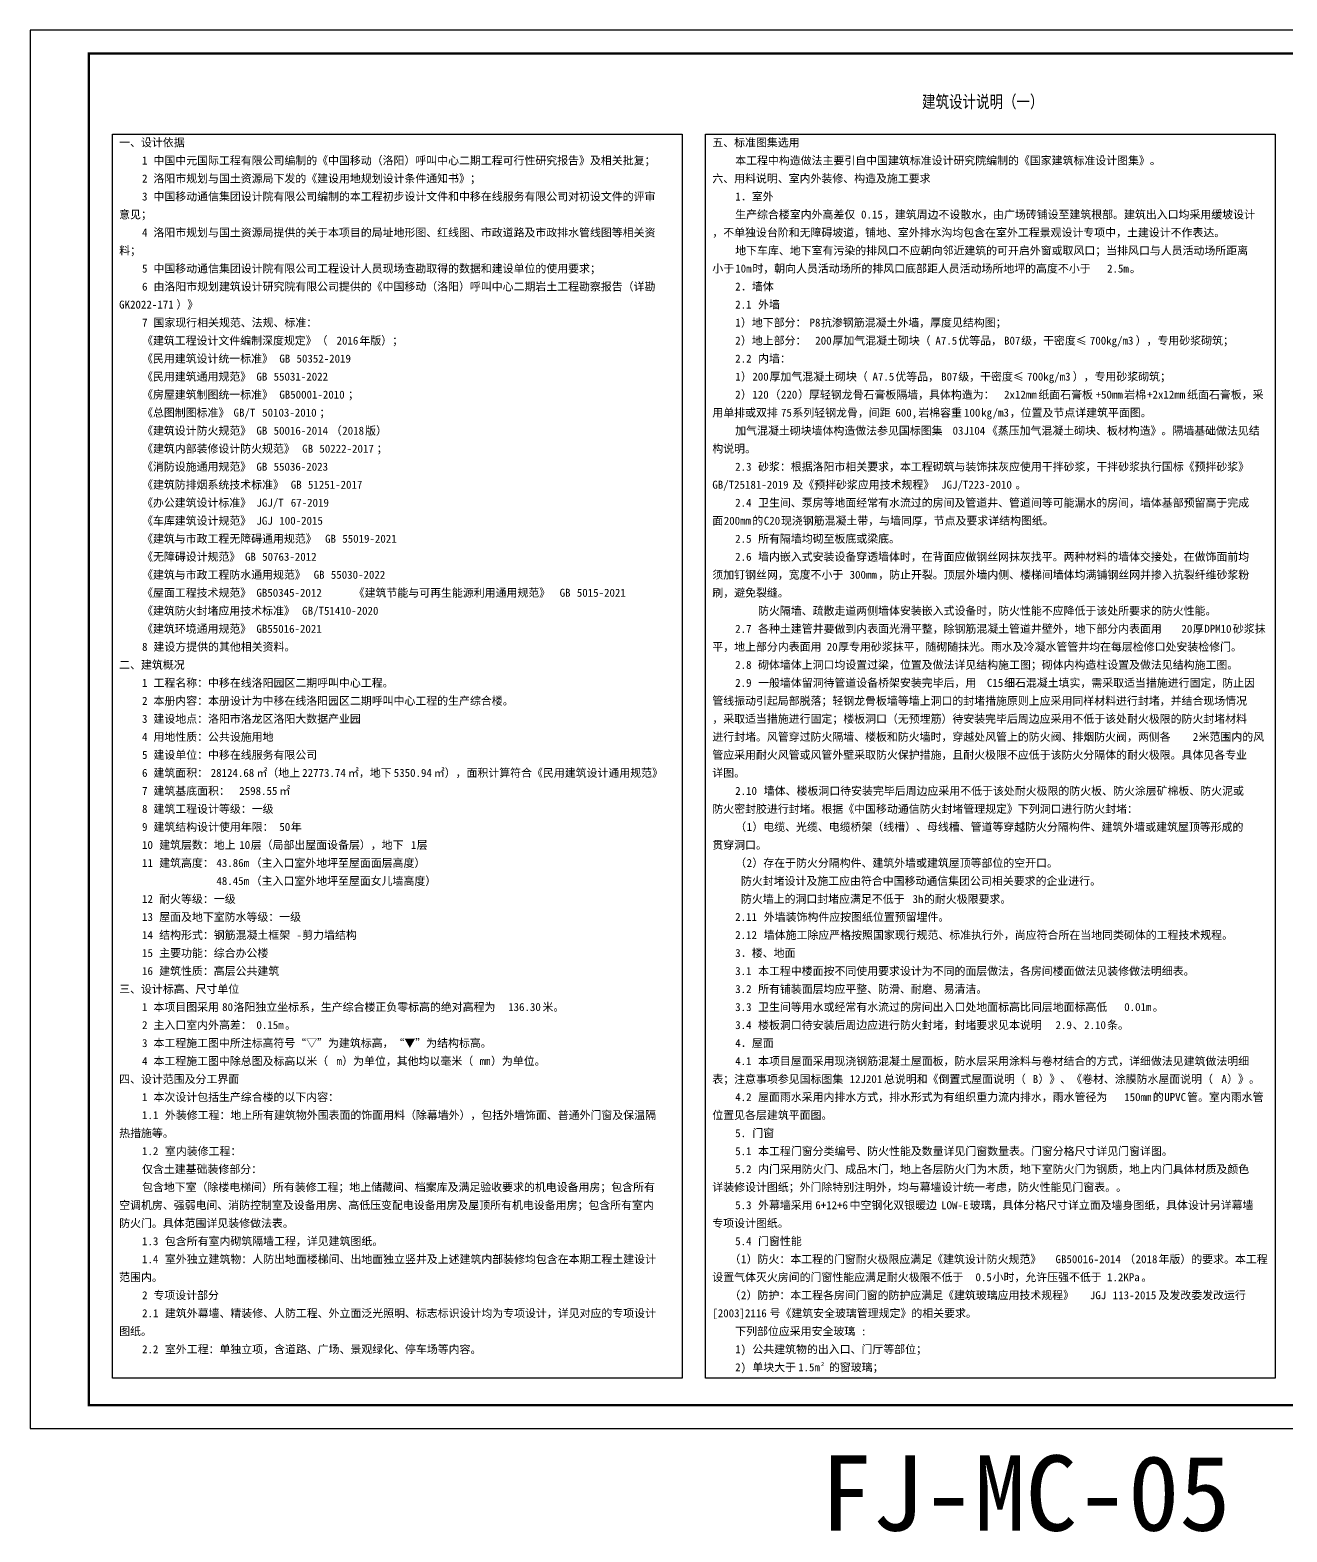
# Model space of a CAD drawing. Extents: x 1109697 to 1467097, y -139975 to 53891.
# Drawn here: x 1109697 to 1163097, y -78510 to -14719 of the extents above; entities that cross this region are included whole.
import ezdxf
from ezdxf.enums import TextEntityAlignment as Align

# ---------------------------------------------------------------- set-up
doc = ezdxf.new("R2010")
doc.units = 0
doc.header["$LTSCALE"] = 1000
doc.header["$MEASUREMENT"] = 0
for name, color, linetype in [('PUB_HATCH', 8, 'Continuous'), ('PUB_TEXT', 7, 'Continuous'), ('PUB_TITLE', 4, 'Continuous')]:
    doc.layers.add(name, color=color, linetype=linetype)
doc.styles.add('-黑体', font='simhei.ttf', dxfattribs={"width": 0.8})
doc.styles.add('_TCH_SPACE', font='simhei.ttf')
doc.styles.add('ST', font='')
doc.styles.get('ST').set_extended_font_data('NSimSun')

msp = doc.modelspace()

# ---------------------------------------------------------------- linework, layer by layer
at = {"layer": 'PUB_HATCH'}
for points in [[(1113197, -19141), (1137397, -19141), (1137397, -71971), (1113197, -71971)], [(1138397, -19141), (1162597, -19141), (1162597, -71971), (1138397, -71971)]]:
    msp.add_lwpolyline(points, close=True, dxfattribs=at)
at = {"layer": 'PUB_TITLE'}
msp.add_lwpolyline([(1109697, -74119), (1193797, -74119), (1193797, -14719), (1109697, -14719)], close=True, dxfattribs=at)
at = {"layer": 'PUB_TITLE', "const_width": 100}
msp.add_lwpolyline([(1112197, -73119), (1192797, -73119), (1192797, -15719), (1112197, -15719)], close=True, dxfattribs=at)

# ---------------------------------------------------------------- texts
at = {"linetype": 'Continuous', "style": '_TCH_SPACE'}
msp.add_text('FJ-MC-05', height=3200, dxfattribs=at).set_placement((1151994, -78457), align=Align.CENTER)
at = {"layer": 'PUB_TEXT', "style": '-黑体', "width": 0.8}
msp.add_text('建筑设计说明（一）', height=525.7, dxfattribs=at).set_placement((1147592, -18024))
at = {"layer": 'PUB_TEXT', "style": 'ST'}
for s, height, p in [('一、设计依据', 339.9, (1113484, -19665)), ('五、标准图集选用', 339.9, (1138684, -19665)), ('1', 340, (1114456, -20430)), ('中国中元国际工程有限公司编制的《中国移动（洛阳）呼叫中心二期工程可行性研究报告》及相关批复；', 339.87, (1114942, -20430)), ('本工程中构造做法主要引自中国建筑标准设计研究院编制的《国家建筑标准设计图集》。', 339.87, (1139656, -20430)), ('2', 340, (1114456, -21195)), ('洛阳市规划与国土资源局下发的《建设用地规划设计条件通知书》；', 339.87, (1114942, -21195)), ('六、用料说明、室内外装修、构造及施工要求', 339.87, (1138684, -21195)), ('3', 340, (1114456, -21960)), ('中国移动通信集团设计院有限公司编制的本工程初步设计文件和中移在线服务有限公司对初设文件的评审', 339.87, (1114942, -21960)), ('1', 340, (1139656, -21960)), ('．室外', 339.9, (1139899, -21960)), ('意见；', 339.9, (1113484, -22725)), ('生产综合楼室内外高差仅', 339.87, (1139656, -22725)), ('0.15', 339.9, (1145002, -22725)), ('，建筑周边不设散水，由广场砖铺设至建筑根部。建筑出入口均采用缓坡设计', 339.87, (1145975, -22725)), ('4', 340, (1114456, -23490)), ('洛阳市规划与国土资源局提供的关于本项目的局址地形图、红线图、市政道路及市政排水管线图等相关资', 339.87, (1114942, -23490)), ('，不单独设台阶和无障碍坡道，铺地、室外排水沟均包含在室外工程景观设计专项中，土建设计不作表达。', 339.87, (1138684, -23490)), ('料；', 339.9, (1113484, -24255)), ('地下车库、地下室有污染的排风口不应朝向邻近建筑的可开启外窗或取风口；当排风口与人员活动场所距离', 339.87, (1139656, -24255)), ('5', 340, (1114456, -25020)), ('中国移动通信集团设计院有限公司工程设计人员现场查勘取得的数据和建设单位的使用要求；', 339.87, (1114942, -25020)), ('小于', 339.9, (1138684, -25020)), ('10m', 339.9, (1139656, -25020)), ('时，朝向人员活动场所的排风口底部距人员活动场所地坪的高度不小于', 339.87, (1140385, -25020)), ('2.5m', 339.9, (1155453, -25020)), ('6', 340, (1114456, -25785)), ('由洛阳市规划建筑设计研究院有限公司提供的《中国移动（洛阳）呼叫中心二期岩土工程勘察报告（详勘', 339.87, (1114942, -25785)), ('2', 340, (1139656, -25785)), ('．墙体', 339.9, (1139899, -25785)), ('。', 340, (1156425, -25020)), ('）》', 339.9, (1115914, -26550)), ('GK2022-171', 339.9, (1113484, -26550)), ('2.1', 339.9, (1139656, -26550)), ('外墙', 339.9, (1140628, -26550)), ('7', 340, (1114456, -27315)), ('国家现行相关规范、法规、标准：', 339.87, (1114942, -27315)), ('1', 340, (1139656, -27315)), ('）地下部分：', 339.9, (1139899, -27315)), ('P8', 339.9, (1142815, -27315)), ('抗渗钢筋混凝土外墙，厚度见结构图；', 339.87, (1143301, -27315)), ('《建筑工程设计文件编制深度规定》（', 339.87, (1114456, -28080)), ('2016', 339.9, (1122719, -28080)), ('年版）；', 339.9, (1123691, -28080)), ('2', 340, (1139656, -28080)), ('）地上部分：', 339.9, (1139899, -28080)), ('200', 339.9, (1143058, -28080)), ('厚加气混凝土砌块（', 339.9, (1143787, -28080)), ('A7.5', 339.9, (1148162, -28080)), ('优等品，', 339.9, (1149134, -28080)), ('B07', 339.9, (1151078, -28080)), ('级，干密度≤', 339.9, (1151808, -28080)), ('700kg/m3', 339.9, (1154724, -28080)), ('），专用砂浆砌筑；', 339.9, (1156668, -28080)), ('《民用建筑设计统一标准》', 339.87, (1114456, -28845)), ('GB', 339.9, (1120289, -28845)), ('50352-2019', 339.9, (1121018, -28845)), ('2.2', 339.9, (1139656, -28845)), ('内墙：', 339.9, (1140628, -28845)), ('《民用建筑通用规范》', 339.9, (1114456, -29610)), ('GB', 339.9, (1119316, -29610)), ('55031-2022', 339.9, (1120046, -29610)), ('1', 340, (1139656, -29610)), ('）', 340, (1139899, -29610)), ('200', 339.9, (1140385, -29610)), ('厚加气混凝土砌块（', 339.9, (1141114, -29610)), ('A7.5', 339.9, (1145489, -29610)), ('优等品，', 339.9, (1146461, -29610)), ('B07', 339.9, (1148405, -29610)), ('级，干密度≤', 339.9, (1149134, -29610)), ('700kg/m3', 339.9, (1152051, -29610)), ('），专用砂浆砌筑；', 339.9, (1153995, -29610)), ('）', 340, (1139899, -30375)), ('（', 340, (1141114, -30375)), ('）厚轻钢龙骨石膏板隔墙，具体构造为：', 339.87, (1142329, -30375)), ('《房屋建筑制图统一标准》', 339.87, (1114456, -30375)), ('GB50001-2010', 339.87, (1120289, -30375)), ('；', 340, (1123205, -30375)), ('2', 340, (1139656, -30375)), ('120', 339.9, (1140385, -30375)), ('220', 339.9, (1141600, -30375)), ('2x12mm', 339.9, (1151078, -30375)), ('纸面石膏板', 339.9, (1152537, -30375)), ('+50mm', 339.9, (1154967, -30375)), ('岩棉', 339.9, (1156182, -30375)), ('+2x12mm', 339.9, (1157154, -30375)), ('纸面石膏板，采', 339.9, (1158856, -30375)), ('《总图制图标准》', 339.9, (1114456, -31140)), ('GB/T', 339.9, (1118344, -31140)), ('50103-2010', 339.9, (1119559, -31140)), ('；', 340, (1121990, -31140)), ('用单排或双排', 339.9, (1138684, -31140)), ('75', 339.9, (1141600, -31140)), ('系列轻钢龙骨，间距', 339.9, (1142086, -31140)), ('600,', 339.9, (1146461, -31140)), ('岩棉容重', 339.9, (1147433, -31140)), ('100', 339.9, (1149377, -31140)), ('㎏', 340, (1150106, -31140)), ('/m3', 339.9, (1150592, -31140)), ('，位置及节点详建筑平面图。', 339.87, (1151321, -31140)), ('《建筑设计防火规范》', 339.9, (1114456, -31905)), ('GB', 339.9, (1119316, -31905)), ('50016-2014', 339.9, (1120046, -31905)), ('（', 340, (1122476, -31905)), ('2018', 339.9, (1122962, -31905)), ('版）', 339.9, (1123934, -31905)), ('加气混凝土砌块墙体构造做法参见国标图集', 339.87, (1139656, -31905)), ('03J104', 339.9, (1148891, -31905)), ('《蒸压加气混凝土砌块、板材构造》。隔墙基础做法见结', 339.87, (1150349, -31905)), ('《建筑内部装修设计防火规范》', 339.87, (1114456, -32670)), ('GB', 339.9, (1121261, -32670)), ('50222-2017', 339.9, (1121990, -32670)), ('；', 340, (1124420, -32670)), ('构说明。', 339.9, (1138684, -32670)), ('《消防设施通用规范》', 339.9, (1114456, -33435)), ('GB', 339.9, (1119316, -33435)), ('55036-2023', 339.9, (1120046, -33435)), ('2.3', 339.9, (1139656, -33435)), ('砂浆：根据洛阳市相关要求，本工程砌筑与装饰抹灰应使用干拌砂浆，干拌砂浆执行国标《预拌砂浆》', 339.87, (1140628, -33435)), ('《建筑防排烟系统技术标准》', 339.87, (1114456, -34200)), ('及《预拌砂浆应用技术规程》', 339.87, (1142086, -34200)), ('GB', 339.9, (1120775, -34200)), ('51251-2017', 339.9, (1121504, -34200)), ('GB/T25181-2019', 339.87, (1138684, -34200)), ('JGJ/T223-2010', 339.87, (1148405, -34200)), ('。', 340, (1151565, -34200)), ('《办公建筑设计标准》', 339.9, (1114456, -34965)), ('JGJ/T', 339.9, (1119316, -34965)), ('67-2019', 339.9, (1120775, -34965)), ('2.4', 339.9, (1139656, -34965)), ('卫生间、泵房等地面经常有水流过的房间及管道井、管道间等可能漏水的房间，墙体基部预留高于完成', 339.87, (1140628, -34965)), ('《车库建筑设计规范》', 339.9, (1114456, -35730)), ('JGJ', 339.9, (1119316, -35730)), ('100-2015', 339.9, (1120289, -35730)), ('面', 340, (1138684, -35730)), ('200mm', 339.9, (1139170, -35730)), ('的', 340, (1140385, -35730)), ('C20', 339.9, (1140871, -35730)), ('现浇钢筋混凝土带，与墙同厚，节点及要求详结构图纸。', 339.87, (1141600, -35730)), ('《建筑与市政工程无障碍通用规范》', 339.87, (1114456, -36495)), ('GB', 339.9, (1122233, -36495)), ('55019-2021', 339.9, (1122962, -36495)), ('2.5', 339.9, (1139656, -36495)), ('所有隔墙均砌至板底或梁底。', 339.87, (1140628, -36495)), ('《无障碍设计规范》', 339.9, (1114456, -37260)), ('GB', 339.9, (1118830, -37260)), ('50763-2012', 339.9, (1119559, -37260)), ('2.6', 339.9, (1139656, -37260)), ('墙内嵌入式安装设备穿透墙体时，在背面应做钢丝网抹灰找平。两种材料的墙体交接处，在做饰面前均', 339.87, (1140628, -37260)), ('《建筑与市政工程防水通用规范》', 339.87, (1114456, -38025)), ('须加钉钢丝网，宽度不小于', 339.87, (1138684, -38025)), ('，防止开裂。顶层外墙内侧、楼梯间墙体均满铺钢丝网并掺入抗裂纤维砂浆粉', 339.87, (1145732, -38025)), ('GB', 339.9, (1121747, -38025)), ('55030-2022', 339.9, (1122476, -38025)), ('300mm', 339.9, (1144516, -38025)), ('《屋面工程技术规范》', 339.9, (1114456, -38790)), ('GB50345-2012', 339.87, (1119316, -38790)), ('《建筑节能与可再生能源利用通用规范》', 339.87, (1123448, -38790)), ('GB', 339.9, (1132197, -38790)), ('5015-2021', 339.9, (1132927, -38790)), ('刷，避免裂缝。', 339.9, (1138684, -38790)), ('《建筑防火封堵应用技术标准》', 339.87, (1114456, -39555)), ('GB/T51410-2020', 339.87, (1121261, -39555)), ('防火隔墙、疏散走道两侧墙体安装嵌入式设备时，防火性能不应降低于该处所要求的防火性能。', 339.87, (1140628, -39555)), ('《建筑环境通用规范》', 339.9, (1114456, -40320)), ('GB55016-2021', 339.87, (1119316, -40320)), ('2.7', 339.9, (1139656, -40320)), ('各种土建管井要做到内表面光滑平整，除钢筋混凝土管道井壁外，地下部分内表面用', 339.87, (1140628, -40320)), ('20', 339.9, (1158613, -40320)), ('厚', 340, (1159099, -40320)), ('DPM10', 339.9, (1159585, -40320)), ('砂浆抹', 339.9, (1160800, -40320)), ('8', 340, (1114456, -41085)), ('建设方提供的其他相关资料。', 339.87, (1114942, -41085)), ('平，地上部分内表面用', 339.9, (1138684, -41085)), ('20', 339.9, (1143544, -41085)), ('厚专用砂浆抹平，随砌随抹光。雨水及冷凝水管管井均在每层检修口处安装检修门。', 339.87, (1144030, -41085)), ('二、建筑概况', 339.9, (1113484, -41850)), ('砌体墙体上洞口均设置过梁，位置及做法详见结构施工图；砌体内构造柱设置及做法见结构施工图。', 339.87, (1140628, -41850)), ('2.8', 339.9, (1139656, -41850)), ('1', 340, (1114456, -42615)), ('工程名称：中移在线洛阳园区二期呼叫中心工程。', 339.87, (1114942, -42615)), ('2.9', 339.9, (1139656, -42615)), ('一般墙体留洞待管道设备桥架安装完毕后，用', 339.87, (1140628, -42615)), ('C15', 339.9, (1150349, -42615)), ('细石混凝土填实，需采取适当措施进行固定，防止因', 339.87, (1151078, -42615)), ('2', 340, (1114456, -43380)), ('本册内容：本册设计为中移在线洛阳园区二期呼叫中心工程的生产综合楼。', 339.87, (1114942, -43380)), ('管线振动引起局部脱落；轻钢龙骨板墙等墙上洞口的封堵措施原则上应采用同样材料进行封堵，并结合现场情况', 339.87, (1138684, -43380)), ('3', 340, (1114456, -44145)), ('建设地点：洛阳市洛龙区洛阳大数据产业园', 339.87, (1114942, -44145)), ('，采取适当措施进行固定；楼板洞口（无预埋筋）待安装完毕后周边应采用不低于该处耐火极限的防火封堵材料', 339.87, (1138684, -44145)), ('4', 340, (1114456, -44910)), ('用地性质：公共设施用地', 339.87, (1114942, -44910)), ('进行封堵。风管穿过防火隔墙、楼板和防火墙时，穿越处风管上的防火阀、排烟防火阀，两侧各', 339.87, (1138684, -44910)), ('2', 340, (1159099, -44910)), ('米范围内的风', 339.9, (1159342, -44910)), ('建设单位：中移在线服务有限公司', 339.87, (1114942, -45675)), ('管应采用耐火风管或风管外壁采取防火保护措施，且耐火极限不应低于该防火分隔体的耐火极限。具体见各专业', 339.87, (1138684, -45675)), ('5', 340, (1114456, -45675)), ('6', 340, (1114456, -46440)), ('建筑面积：', 339.9, (1114942, -46440)), ('28124.68', 339.9, (1117372, -46440)), ('㎡（地上', 339.9, (1119316, -46440)), ('22773.74', 339.9, (1121261, -46440)), ('㎡，地下', 339.9, (1123205, -46440)), ('5350.94', 339.9, (1125149, -46440)), ('㎡），面积计算符合《民用建筑设计通用规范》', 339.87, (1126851, -46440)), ('详图。', 339.9, (1138684, -46440)), ('7', 340, (1114456, -47205)), ('建筑基底面积：', 339.9, (1114942, -47205)), ('2598.55', 339.9, (1118587, -47205)), ('㎡', 340, (1120289, -47205)), ('2.10', 339.9, (1139656, -47205)), ('墙体、楼板洞口待安装完毕后周边应采用不低于该处耐火极限的防火板、防火涂层矿棉板、防火泥或', 339.87, (1140871, -47205)), ('8', 340, (1114456, -47970)), ('建筑工程设计等级：一级', 339.87, (1114942, -47970)), ('防火密封胶进行封堵。根据《中国移动通信防火封堵管理规定》下列洞口进行防火封堵：', 339.87, (1138684, -47970)), ('9', 340, (1114456, -48735)), ('建筑结构设计使用年限：', 339.87, (1114942, -48735)), ('50', 339.9, (1120289, -48735)), ('年', 340, (1120775, -48735)), ('（', 340, (1139656, -48735)), ('1', 340, (1140142, -48735)), ('）电缆、光缆、电缆桥架（线槽）、母线槽、管道等穿越防火分隔构件、建筑外墙或建筑屋顶等形成的', 339.87, (1140385, -48735)), ('建筑层数：地上', 339.9, (1115185, -49500)), ('层（局部出屋面设备层），地下', 339.87, (1119073, -49500)), ('贯穿洞口。', 339.9, (1138684, -49500)), ('10', 339.9, (1114456, -49500)), ('10', 339.9, (1118587, -49500)), ('1', 340, (1125878, -49500)), ('层', 340, (1126121, -49500)), ('11', 339.9, (1114456, -50265)), ('建筑高度：', 339.9, (1115185, -50265)), ('43.86m', 339.9, (1117615, -50265)), ('（主入口室外地坪至屋面面层高度）', 339.87, (1119073, -50265)), ('（', 340, (1139656, -50265)), ('2', 340, (1140142, -50265)), ('）存在于防火分隔构件、建筑外墙或建筑屋顶等部位的空开口。', 339.87, (1140385, -50265)), ('48.45m', 339.9, (1117615, -51030)), ('（主入口室外地坪至屋面女儿墙高度）', 339.87, (1119073, -51030)), ('防火封堵设计及施工应由符合中国移动通信集团公司相关要求的企业进行。', 339.87, (1139899, -51030)), ('12', 339.9, (1114456, -51795)), ('耐火等级：一级', 339.9, (1115185, -51795)), ('防火墙上的洞口封堵应满足不低于', 339.87, (1139899, -51795)), ('3h', 339.9, (1147190, -51795)), ('的耐火极限要求。', 339.9, (1147676, -51795)), ('13', 339.9, (1114456, -52560)), ('屋面及地下室防水等级：一级', 339.87, (1115185, -52560)), ('2.11', 339.9, (1139656, -52560)), ('外墙装饰构件应按图纸位置预留埋件。', 339.87, (1140871, -52560)), ('结构形式：钢筋混凝土框架', 339.87, (1115185, -53325)), ('剪力墙结构', 339.9, (1121261, -53325)), ('墙体施工除应严格按照国家现行规范、标准执行外，尚应符合所在当地同类砌体的工程技术规程。', 339.87, (1140871, -53325)), ('14', 339.9, (1114456, -53325)), ('-', 340, (1121018, -53325)), ('2.12', 339.9, (1139656, -53325)), ('15', 339.9, (1114456, -54090)), ('主要功能：综合办公楼', 339.9, (1115185, -54090)), ('3', 340, (1139656, -54090)), ('．楼、地面', 339.9, (1139899, -54090)), ('16', 339.9, (1114456, -54855)), ('建筑性质：高层公共建筑', 339.87, (1115185, -54855)), ('3.1', 339.9, (1139656, -54855)), ('本工程中楼面按不同使用要求设计为不同的面层做法，各房间楼面做法见装修做法明细表。', 339.87, (1140628, -54855)), ('三、设计标高、尺寸单位', 339.87, (1113484, -55620)), ('3.2', 339.9, (1139656, -55620)), ('所有铺装面层均应平整、防滑、耐磨、易清洁。', 339.87, (1140628, -55620)), ('1', 340, (1114456, -56385)), ('本项目图采用', 339.9, (1114942, -56385)), ('80', 339.9, (1117858, -56385)), ('洛阳独立坐标系，生产综合楼正负零标高的绝对高程为', 339.87, (1118344, -56385)), ('136.30', 339.9, (1130010, -56385)), ('米。', 339.9, (1131468, -56385)), ('3.3', 339.9, (1139656, -56385)), ('卫生间等用水或经常有水流过的房间出入口处地面标高比同层地面标高低', 339.87, (1140628, -56385)), ('0.01m', 339.9, (1156182, -56385)), ('主入口室内外高差：', 339.9, (1114942, -57150)), ('楼板洞口待安装后周边应进行防火封堵，封堵要求见本说明', 339.87, (1140628, -57150)), ('条。', 339.9, (1155453, -57150)), ('。', 340, (1157397, -56385)), ('2', 340, (1114456, -57150)), ('0.15m', 339.9, (1119316, -57150)), ('。', 340, (1120532, -57150)), ('3.4', 339.9, (1139656, -57150)), ('2.9', 339.9, (1153266, -57150)), ('、', 340, (1153995, -57150)), ('2.10', 339.9, (1154481, -57150)), ('3', 340, (1114456, -57915)), ('本工程施工图中所注标高符号“▽”为建筑标高，“▼”为结构标高。', 339.87, (1114942, -57915)), ('4', 340, (1139656, -57915)), ('．屋面', 339.9, (1139899, -57915)), ('4', 340, (1114456, -58680)), ('本工程施工图中除总图及标高以米（', 339.87, (1114942, -58680)), ('m', 340, (1122719, -58680)), ('）为单位，其他均以毫米（', 339.87, (1122962, -58680)), ('mm', 339.9, (1128795, -58680)), ('）为单位。', 339.9, (1129281, -58680)), ('4.1', 339.9, (1139656, -58680)), ('本项目屋面采用现浇钢筋混凝土屋面板，防水层采用涂料与卷材结合的方式，详细做法见建筑做法明细', 339.87, (1140628, -58680)), ('四、设计范围及分工界面', 339.87, (1113484, -59445)), ('表；注意事项参见国标图集', 339.87, (1138684, -59445)), ('12J201', 339.9, (1144516, -59445)), ('总说明和《倒置式屋面说明（', 339.87, (1145975, -59445)), ('B', 340, (1152294, -59445)), ('）》、《卷材、涂膜防水屋面说明（', 339.87, (1152537, -59445)), ('A', 340, (1160314, -59445)), ('）》。', 339.9, (1160557, -59445)), ('1', 340, (1114456, -60210)), ('本次设计包括生产综合楼的以下内容：', 339.87, (1114942, -60210)), ('4.2', 339.9, (1139656, -60210)), ('屋面雨水采用内排水方式，排水形式为有组织重力流内排水，雨水管径为', 339.87, (1140628, -60210)), ('150mm', 339.9, (1156182, -60210)), ('的', 340, (1157397, -60210)), ('UPVC', 339.9, (1157884, -60210)), ('管。室内雨水管', 339.9, (1158856, -60210)), ('外装修工程：地上所有建筑物外围表面的饰面用料（除幕墙外），包括外墙饰面、普通外门窗及保温隔', 339.87, (1115428, -60975)), ('位置见各层建筑平面图。', 339.87, (1138684, -60975)), ('1.1', 339.9, (1114456, -60975)), ('热措施等。', 339.9, (1113484, -61740)), ('5.', 339.9, (1139656, -61740)), ('门窗', 339.9, (1140385, -61740)), ('1.2', 339.9, (1114456, -62505)), ('室内装修工程：', 339.9, (1115428, -62505)), ('5.1', 339.9, (1139656, -62505)), ('本工程门窗分类编号、防火性能及数量详见门窗数量表。门窗分格尺寸详见门窗详图。', 339.87, (1140628, -62505)), ('仅含土建基础装修部分：', 339.87, (1114456, -63270)), ('5.2', 339.9, (1139656, -63270)), ('内门采用防火门、成品木门，地上各层防火门为木质，地下室防火门为钢质，地上内门具体材质及颜色', 339.87, (1140628, -63270)), ('包含地下室（除楼电梯间）所有装修工程；地上储藏间、档案库及满足验收要求的机电设备用房；包含所有', 339.87, (1114456, -64035)), ('详装修设计图纸；外门除特别注明外，均与幕墙设计统一考虑，防火性能见门窗表。。', 339.87, (1138684, -64035)), ('空调机房、强弱电间、消防控制室及设备用房、高低压变配电设备用房及屋顶所有机电设备用房；包含所有室内', 339.87, (1113484, -64800)), ('外幕墙采用', 339.9, (1140628, -64800)), ('中空钢化双银暖边', 339.9, (1144516, -64800)), ('玻璃，具体分格尺寸详立面及墙身图纸，具体设计另详幕墙', 339.87, (1149620, -64800)), ('5.3', 339.9, (1139656, -64800)), ('6+12+6', 339.9, (1143058, -64800)), ('LOW-E', 339.9, (1148405, -64800)), ('防火门。具体范围详见装修做法表。', 339.87, (1113484, -65565)), ('专项设计图纸。', 339.9, (1138684, -65565)), ('1.3', 339.9, (1114456, -66330)), ('包含所有室内砌筑隔墙工程，详见建筑图纸。', 339.87, (1115428, -66330)), ('5.4', 339.9, (1139656, -66330)), ('门窗性能', 339.9, (1140628, -66330)), ('1.4', 339.9, (1114456, -67095)), ('室外独立建筑物：人防出地面楼梯间、出地面独立竖井及上述建筑内部装修均包含在本期工程土建设计', 339.87, (1115428, -67095)), ('（', 340, (1139413, -67095)), ('1', 340, (1139899, -67095)), ('）防火：本工程的门窗耐火极限应满足《建筑设计防火规范》', 339.87, (1140142, -67095)), ('GB50016-2014', 339.87, (1153266, -67095)), ('（', 340, (1156182, -67095)), ('2018', 339.9, (1156668, -67095)), ('年版）的要求。本工程', 339.9, (1157640, -67095)), ('范围内。', 339.9, (1113484, -67860)), ('设置气体灭火房间的门窗性能应满足耐火极限不低于', 339.87, (1138684, -67860)), ('0.5', 339.9, (1149863, -67860)), ('小时，允许压强不低于', 339.9, (1150592, -67860)), ('1.2KPa', 339.9, (1155453, -67860)), ('专项设计部分', 339.9, (1114942, -68625)), ('（', 340, (1139413, -68625)), ('）防护：本工程各房间门窗的防护应满足《建筑玻璃应用技术规程》', 339.87, (1140142, -68625)), ('。', 340, (1156911, -67860)), ('及发改委发改运行', 339.9, (1157640, -68625)), ('2', 340, (1114456, -68625)), ('2', 340, (1139899, -68625)), ('JGJ', 339.9, (1154724, -68625)), ('113-2015', 339.9, (1155696, -68625)), ('2.1', 339.9, (1114456, -69390)), ('建筑外幕墙、精装修、人防工程、外立面泛光照明、标志标识设计均为专项设计，详见对应的专项设计', 339.87, (1115428, -69390)), ('[2003]2116', 339.9, (1138684, -69390)), ('号《建筑安全玻璃管理规定》的相关要求。', 339.87, (1141114, -69390)), ('图纸。', 339.9, (1113484, -70155)), ('下列部位应采用安全玻璃', 339.87, (1139656, -70155)), (':', 340, (1145002, -70155)), ('2.2', 339.9, (1114456, -70920)), ('室外工程：单独立项，含道路、广场、景观绿化、停车场等内容。', 339.87, (1115428, -70920)), ('1)', 339.9, (1139656, -70920)), ('公共建筑物的出入口、门厅等部位；', 339.87, (1140385, -70920)), ('2)', 339.9, (1139656, -71685)), ('单块大于', 339.9, (1140385, -71685)), ('1.5m', 339.9, (1142329, -71685)), ('2', 170, (1143301, -71460)), ('的窗玻璃；', 339.9, (1143638, -71685))]:
    msp.add_text(s, height=height, dxfattribs=at).set_placement(p)

doc.saveas('drawing.dxf')
